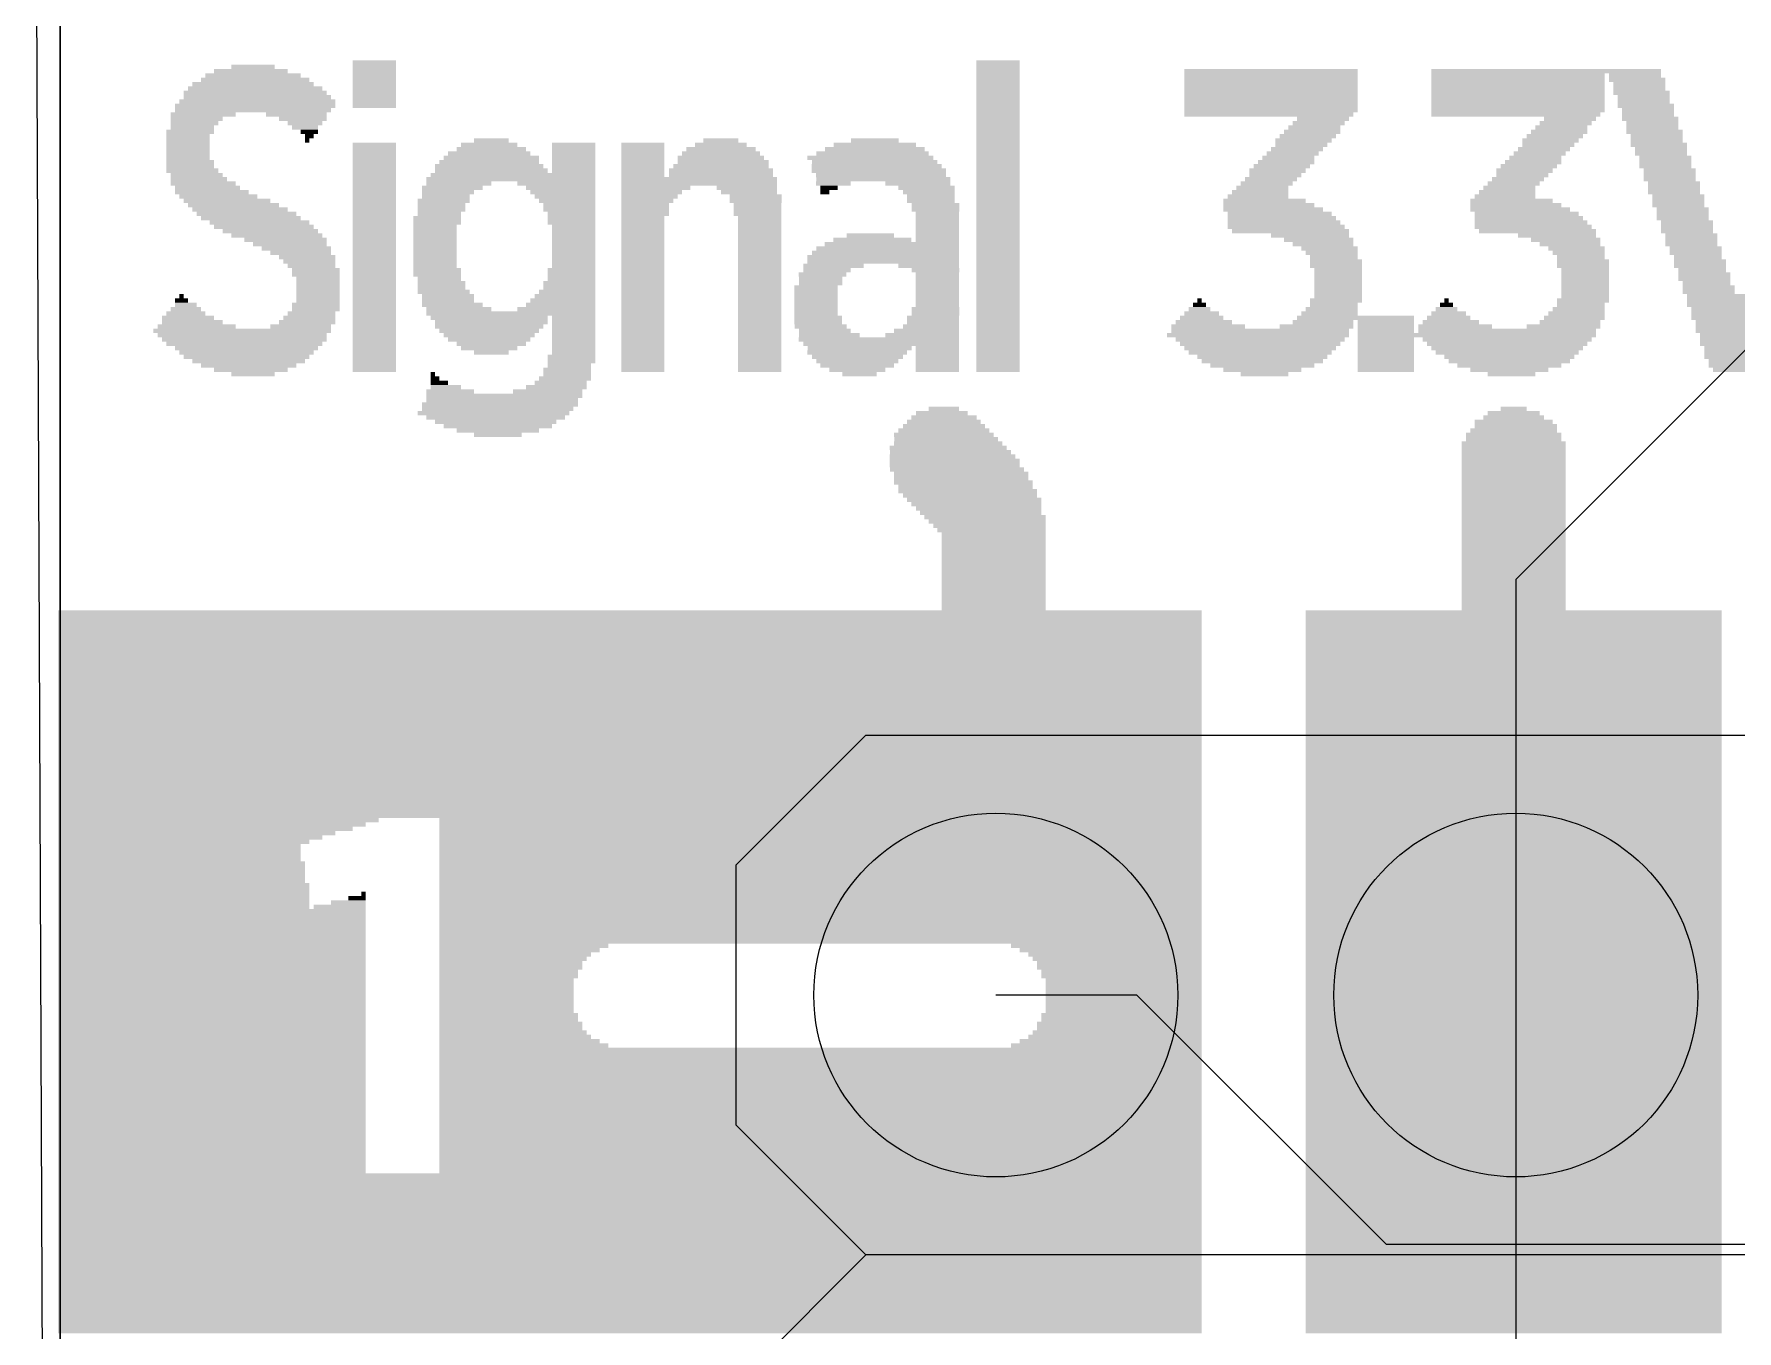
# Model space of a CAD drawing. Extents: x -40.8 to 40.8, y -42.1 to 43.9.
# Drawn here: x -40.77 to -32.45, y 7.25 to 13.59 of the extents above; entities that cross this region are included whole.
import ezdxf

# ---------------------------------------------------------------- set-up
doc = ezdxf.new("R2010")
doc.units = 0
for name, color, linetype in [('1', 22, 'CONTINUOUS'), ('16', 5, 'CONTINUOUS'), ('17', 82, 'CONTINUOUS'), ('20', 4, 'CONTINUOUS'), ('200', 2, 'CONTINUOUS'), ('21', 2, 'CONTINUOUS')]:
    doc.layers.add(name, color=color, linetype=linetype)

# ---------------------------------------------------------------- blocks, each defined once
blk = doc.blocks.new('ROUNDP')
blk.add_circle((0, 0), 0.5)
blk = doc.blocks.new('RECT')
blk.add_solid([(-0.5, -0.5), (0.5, -0.5), (-0.5, 0.5), (0.5, 0.5)])

msp = doc.modelspace()

# ---------------------------------------------------------------- linework, layer by layer
at = {"layer": '1'}
for p, q in [((-40.64, 16.764), (-40.64, -13.716)), ((-31.75, 12.7), (-33.528, 10.922)), ((-33.528, 10.922), (-33.528, 8.89)), ((-35.3792, 8.89), (-36.068, 8.89)), ((-34.16, 7.6708), (-35.3792, 8.89)), ((-29.8958, 7.6708), (-34.16, 7.6708))]:
    msp.add_line(p, q, dxfattribs=at)
at = {"layer": '16'}
for p, q in [((-40.767, 16.764), (-40.64, -13.716)), ((-33.528, 8.89), (-33.528, 6.35))]:
    msp.add_line(p, q, dxfattribs=at)
at = {"layer": '20'}
msp.add_line((-40.64, -16.3469), (-40.64, 16.3469), dxfattribs=at)
at = {"layer": '21'}
for p, q in [((-36.703, 10.16), (-37.338, 9.525)), ((-36.703, 10.16), (-30.353, 10.16)), ((-37.338, 9.525), (-37.338, 8.255)), ((-37.338, 8.255), (-36.703, 7.62)), ((-36.703, 7.62), (-37.338, 6.985)), ((-30.353, 7.62), (-36.703, 7.62))]:
    msp.add_line(p, q, dxfattribs=at)

# ---------------------------------------------------------------- block references
at = {"layer": '17', "xscale": 1.778, "yscale": 1.778, "rotation": 270}
for p in [(-36.068, 8.89), (-36.068, 8.89), (-33.528, 8.89), (-33.528, 8.89)]:
    msp.add_blockref('ROUNDP', p, dxfattribs=at)
at = {"layer": '200', "yscale": 0.0212}
for p, xscale in [((-39.6979, 13.3858), 0.4657), ((-39.7086, 13.407), 0.3599), ((-39.6979, 13.4282), 0.2117), ((-39.1052, 13.4494), 0.2117), ((-39.1052, 13.4282), 0.2117), ((-39.1052, 13.407), 0.2117), ((-39.1052, 13.3858), 0.2117), ((-36.0567, 13.4494), 0.2117), ((-36.0567, 13.4282), 0.2117), ((-36.0567, 13.407), 0.2117), ((-36.0567, 13.3858), 0.2117), ((-34.723, 13.407), 0.8468), ((-34.723, 13.3858), 0.8468), ((-33.3787, 13.407), 1.122), ((-33.5163, 13.3858), 0.8468), ((-32.9447, 13.3858), 0.254), ((-39.6874, 13.3012), 0.6987), ((-39.6874, 13.3223), 0.6563), ((-39.6979, 13.3435), 0.5927), ((-39.6874, 13.3647), 0.5293), ((-39.1052, 13.3647), 0.2117), ((-39.1052, 13.3435), 0.2117), ((-39.1052, 13.3223), 0.2117), ((-39.1052, 13.3012), 0.2117), ((-36.0567, 13.3647), 0.2117), ((-36.0567, 13.3435), 0.2117), ((-36.0567, 13.3223), 0.2117), ((-36.0567, 13.3012), 0.2117), ((-34.723, 13.3647), 0.8468), ((-34.723, 13.3435), 0.8468), ((-34.723, 13.3223), 0.8468), ((-34.723, 13.3012), 0.8468), ((-33.5163, 13.3647), 0.8468), ((-33.5163, 13.3435), 0.8468), ((-33.5163, 13.3223), 0.8468), ((-33.5163, 13.3012), 0.8468), ((-32.9341, 13.3647), 0.2752), ((-32.913, 13.3012), 0.2753), ((-32.9235, 13.3435), 0.2541), ((-32.9235, 13.3223), 0.2541), ((-39.6874, 13.2377), 0.7833), ((-39.6767, 13.2588), 0.7621), ((-39.6768, 13.28), 0.7198), ((-39.1052, 13.28), 0.2117), ((-39.1052, 13.2588), 0.2117), ((-39.1052, 13.2377), 0.2117), ((-36.0567, 13.28), 0.2117), ((-36.0567, 13.2588), 0.2117), ((-36.0567, 13.2377), 0.2117), ((-34.723, 13.28), 0.8468), ((-34.723, 13.2588), 0.8468), ((-34.723, 13.2377), 0.8468), ((-33.5163, 13.28), 0.8468), ((-33.5163, 13.2588), 0.8468), ((-33.5163, 13.2377), 0.8468), ((-32.8918, 13.2377), 0.2752), ((-32.9023, 13.28), 0.2541), ((-32.9023, 13.2588), 0.2541), ((-39.9838, 13.153), 0.2329), ((-39.9414, 13.1953), 0.3176), ((-39.9732, 13.1741), 0.2541), ((-39.6979, 13.2165), 0.7621), ((-39.4862, 13.1953), 0.2964), ((-39.4545, 13.1741), 0.2329), ((-39.4439, 13.153), 0.1694), ((-36.0567, 13.2165), 0.2117), ((-36.0567, 13.1953), 0.2117), ((-36.0567, 13.1741), 0.2117), ((-36.0567, 13.153), 0.2117), ((-34.723, 13.2165), 0.8468), ((-34.7336, 13.1953), 0.8256), ((-34.4901, 13.153), 0.254), ((-34.4689, 13.1741), 0.2541), ((-33.5163, 13.2165), 0.8468), ((-33.5269, 13.1953), 0.8256), ((-33.2834, 13.153), 0.254), ((-33.2623, 13.1741), 0.2541), ((-32.8812, 13.2165), 0.254), ((-32.8812, 13.1953), 0.254), ((-32.8706, 13.1741), 0.2752), ((-32.86, 13.153), 0.254), ((-40.0049, 13.1106), 0.2328), ((-40.0155, 13.0895), 0.2117), ((-40.0155, 13.0683), 0.2117), ((-39.9944, 13.1318), 0.2117), ((-39.4439, 13.1318), 0.127), ((-39.4228, 13.1106), 0.0847), ((-39.4228, 13.0895), 0.0423), ((-39.4333, 13.0683), 0.0212), ((-38.5336, 13.0683), 0.1694), ((-37.4116, 13.0683), 0.1694), ((-36.66, 13.0683), 0.2329), ((-36.0567, 13.1318), 0.2117), ((-36.0567, 13.1106), 0.2117), ((-36.0567, 13.0895), 0.2117), ((-36.0567, 13.0683), 0.2117), ((-34.5642, 13.0683), 0.2752), ((-34.543, 13.0895), 0.2752), ((-34.5219, 13.1106), 0.2752), ((-34.5113, 13.1318), 0.254), ((-33.3575, 13.0683), 0.2752), ((-33.3364, 13.0895), 0.2753), ((-33.3152, 13.1106), 0.2752), ((-33.3046, 13.1318), 0.254), ((-32.86, 13.1318), 0.254), ((-32.8494, 13.1106), 0.2752), ((-32.8389, 13.0895), 0.2541), ((-32.8389, 13.0683), 0.2541), ((-40.0155, 13.0471), 0.2117), ((-40.0155, 13.026), 0.2117), ((-40.0155, 13.0048), 0.2117), ((-40.0155, 12.9836), 0.2117), ((-39.1052, 13.0471), 0.2117), ((-39.1052, 13.026), 0.2117), ((-39.1052, 13.0048), 0.2117), ((-39.1052, 12.9836), 0.2117), ((-38.5336, 12.9836), 0.4658), ((-38.5442, 13.0048), 0.4022), ((-38.5336, 13.026), 0.3387), ((-38.5442, 13.0471), 0.2752), ((-38.1314, 13.0471), 0.2117), ((-38.1314, 13.026), 0.2117), ((-38.1314, 13.0048), 0.2117), ((-38.1314, 12.9836), 0.2117), ((-37.7927, 13.0471), 0.2117), ((-37.7927, 13.026), 0.2117), ((-37.7927, 13.0048), 0.2117), ((-37.7927, 12.9836), 0.2117), ((-37.4116, 12.9836), 0.4234), ((-37.4115, 13.0048), 0.3811), ((-37.4115, 13.026), 0.3387), ((-37.4116, 13.0471), 0.254), ((-36.6812, 12.9836), 0.614), ((-36.6706, 13.0048), 0.5504), ((-36.66, 13.026), 0.4869), ((-36.66, 13.0471), 0.4023), ((-36.0567, 13.0471), 0.2117), ((-36.0567, 13.026), 0.2117), ((-36.0567, 13.0048), 0.2117), ((-36.0567, 12.9836), 0.2117), ((-34.6383, 12.9836), 0.254), ((-34.6172, 13.0048), 0.2541), ((-34.596, 13.026), 0.2541), ((-34.5748, 13.0471), 0.254), ((-33.4316, 12.9836), 0.254), ((-33.4105, 13.0048), 0.2541), ((-33.3893, 13.026), 0.254), ((-33.3681, 13.0471), 0.254), ((-32.8283, 13.0471), 0.2752), ((-32.8177, 13.026), 0.254), ((-32.8177, 13.0048), 0.254), ((-32.7965, 12.9836), 0.254), ((-40.0049, 12.9624), 0.2328), ((-40.0049, 12.9413), 0.2328), ((-39.9943, 12.9201), 0.254), ((-39.9732, 12.8989), 0.2541), ((-39.1052, 12.9624), 0.2117), ((-39.1052, 12.9413), 0.2117), ((-39.1052, 12.9201), 0.2117), ((-39.1052, 12.8989), 0.2117), ((-38.4278, 12.8989), 0.8045), ((-38.5442, 12.9413), 0.5293), ((-38.5336, 12.9201), 0.5504), ((-38.5442, 12.9624), 0.4869), ((-38.1314, 12.9624), 0.2117), ((-38.1314, 12.9413), 0.2117), ((-38.1314, 12.9201), 0.2117), ((-37.7927, 12.9624), 0.2117), ((-37.7927, 12.9413), 0.2117), ((-37.7927, 12.9201), 0.2117), ((-37.7927, 12.8989), 0.2117), ((-37.4115, 12.9201), 0.5081), ((-37.4115, 12.8989), 0.5081), ((-37.4115, 12.9413), 0.4657), ((-37.401, 12.9624), 0.4446), ((-36.6495, 12.9413), 0.6351), ((-36.6389, 12.9201), 0.6563), ((-36.66, 12.9624), 0.6139), ((-36.6283, 12.8989), 0.6351), ((-36.0567, 12.9624), 0.2117), ((-36.0567, 12.9413), 0.2117), ((-36.0567, 12.9201), 0.2117), ((-36.0567, 12.8989), 0.2117), ((-34.6912, 12.9201), 0.2752), ((-34.7018, 12.8989), 0.254), ((-34.6701, 12.9413), 0.2752), ((-34.6489, 12.9624), 0.2752), ((-33.4845, 12.9201), 0.2752), ((-33.4951, 12.8989), 0.254), ((-33.4634, 12.9413), 0.2752), ((-33.4422, 12.9624), 0.2752), ((-32.7965, 12.9624), 0.254), ((-32.7965, 12.9413), 0.254), ((-32.7754, 12.9201), 0.2541), ((-32.7754, 12.8989), 0.2541), ((-39.9626, 12.8778), 0.2752), ((-39.9414, 12.8566), 0.3176), ((-39.9202, 12.8354), 0.3176), ((-39.8991, 12.8143), 0.3599), ((-39.1052, 12.8778), 0.2117), ((-39.1052, 12.8566), 0.2117), ((-39.1052, 12.8354), 0.2117), ((-39.1052, 12.8143), 0.2117), ((-38.7241, 12.8354), 0.2964), ((-38.7453, 12.8143), 0.254), ((-38.4383, 12.8778), 0.8256), ((-38.6924, 12.8566), 0.3175), ((-38.2161, 12.8566), 0.3811), ((-38.1949, 12.8354), 0.3387), ((-38.1843, 12.8143), 0.3176), ((-37.5175, 12.8778), 0.7621), ((-37.5175, 12.8566), 0.7621), ((-37.7292, 12.8354), 0.3387), ((-37.7503, 12.8143), 0.2964), ((-37.2846, 12.8354), 0.2963), ((-37.274, 12.8143), 0.2752), ((-36.8612, 12.8566), 0.1693), ((-36.6177, 12.8778), 0.6562), ((-36.8824, 12.8354), 0.0847), ((-36.9035, 12.8143), 0.0424), ((-36.4484, 12.8566), 0.3175), ((-36.406, 12.8354), 0.2752), ((-36.3954, 12.8143), 0.254), ((-36.0567, 12.8778), 0.2117), ((-36.0567, 12.8566), 0.2117), ((-36.0567, 12.8354), 0.2117), ((-36.0567, 12.8143), 0.2117), ((-34.7759, 12.8143), 0.2752), ((-34.7653, 12.8354), 0.254), ((-34.7442, 12.8566), 0.2541), ((-34.723, 12.8778), 0.254), ((-33.5692, 12.8143), 0.2752), ((-33.5587, 12.8354), 0.2541), ((-33.5374, 12.8566), 0.2541), ((-33.5163, 12.8778), 0.254), ((-32.7754, 12.8778), 0.2541), ((-32.7542, 12.8566), 0.254), ((-32.7542, 12.8354), 0.254), ((-32.7542, 12.8143), 0.254), ((-39.8673, 12.7931), 0.381), ((-39.825, 12.7719), 0.4234), ((-39.7932, 12.7507), 0.4446), ((-39.7615, 12.7296), 0.4657), ((-39.1052, 12.7931), 0.2117), ((-39.1052, 12.7719), 0.2117), ((-39.1052, 12.7507), 0.2117), ((-39.1052, 12.7296), 0.2117), ((-38.7771, 12.7507), 0.2329), ((-38.7771, 12.7296), 0.2329), ((-38.7664, 12.7719), 0.2541), ((-38.7559, 12.7931), 0.2329), ((-38.1737, 12.7931), 0.2964), ((-38.1631, 12.7719), 0.2752), ((-38.1525, 12.7507), 0.254), ((-38.1525, 12.7296), 0.254), ((-37.7715, 12.7719), 0.2541), ((-37.7821, 12.7507), 0.2329), ((-37.7821, 12.7296), 0.2329), ((-37.7609, 12.7931), 0.2752), ((-37.2422, 12.7931), 0.254), ((-37.2422, 12.7719), 0.254), ((-37.2317, 12.7507), 0.2329), ((-37.2317, 12.7296), 0.2329), ((-36.3849, 12.7931), 0.2329), ((-36.3849, 12.7719), 0.2329), ((-36.3636, 12.7507), 0.2329), ((-36.3636, 12.7296), 0.2329), ((-36.0567, 12.7931), 0.2117), ((-36.0567, 12.7719), 0.2117), ((-36.0567, 12.7507), 0.2117), ((-36.0567, 12.7296), 0.2117), ((-34.7548, 12.7719), 0.4023), ((-34.7336, 12.7507), 0.4446), ((-34.7124, 12.7296), 0.487), ((-34.7865, 12.7931), 0.2964), ((-33.5481, 12.7719), 0.4023), ((-33.5269, 12.7507), 0.4446), ((-33.5057, 12.7296), 0.4869), ((-33.5798, 12.7931), 0.2964), ((-32.733, 12.7931), 0.254), ((-32.733, 12.7719), 0.254), ((-32.733, 12.7507), 0.254), ((-32.7118, 12.7296), 0.2541), ((-39.7296, 12.7084), 0.4869), ((-39.7086, 12.6872), 0.4869), ((-39.6662, 12.6661), 0.4869), ((-39.6451, 12.6449), 0.4869), ((-39.1052, 12.7084), 0.2117), ((-39.1052, 12.6872), 0.2117), ((-39.1052, 12.6661), 0.2117), ((-39.1052, 12.6449), 0.2117), ((-38.7982, 12.6872), 0.2328), ((-38.7982, 12.6661), 0.2328), ((-38.8088, 12.6449), 0.2117), ((-38.7876, 12.7084), 0.2117), ((-38.142, 12.7084), 0.2329), ((-38.142, 12.6872), 0.2329), ((-38.142, 12.6661), 0.2329), ((-38.1314, 12.6449), 0.2117), ((-37.7821, 12.7084), 0.2329), ((-37.7927, 12.6872), 0.2117), ((-37.7927, 12.6661), 0.2117), ((-37.7927, 12.6449), 0.2117), ((-37.2317, 12.7084), 0.2329), ((-37.2211, 12.6872), 0.2117), ((-37.2211, 12.6661), 0.2117), ((-37.2211, 12.6449), 0.2117), ((-36.3531, 12.7084), 0.2117), ((-36.3531, 12.6872), 0.2117), ((-36.3531, 12.6661), 0.2117), ((-36.3531, 12.6449), 0.2117), ((-36.0567, 12.7084), 0.2117), ((-36.0567, 12.6872), 0.2117), ((-36.0567, 12.6661), 0.2117), ((-36.0567, 12.6449), 0.2117), ((-34.6701, 12.6872), 0.5293), ((-34.6595, 12.6661), 0.5504), ((-34.6489, 12.6449), 0.5716), ((-34.6806, 12.7084), 0.5081), ((-33.474, 12.7084), 0.5081), ((-33.4528, 12.6661), 0.5504), ((-33.4422, 12.6449), 0.5716), ((-33.4633, 12.6872), 0.5293), ((-32.7118, 12.7084), 0.2541), ((-32.7118, 12.6872), 0.2541), ((-32.6907, 12.6661), 0.2541), ((-32.6907, 12.6449), 0.2541), ((-39.6133, 12.6237), 0.4657), ((-39.5815, 12.6026), 0.4446), ((-39.5391, 12.5814), 0.4023), ((-39.5179, 12.5602), 0.3599), ((-39.1052, 12.6237), 0.2117), ((-39.1052, 12.6026), 0.2117), ((-39.1052, 12.5814), 0.2117), ((-39.1052, 12.5602), 0.2117), ((-38.8088, 12.6237), 0.2117), ((-38.8088, 12.6026), 0.2117), ((-38.8088, 12.5814), 0.2117), ((-38.8088, 12.5602), 0.2117), ((-38.1314, 12.6237), 0.2117), ((-38.1314, 12.6026), 0.2117), ((-38.1314, 12.5814), 0.2117), ((-38.1314, 12.5602), 0.2117), ((-37.7927, 12.6237), 0.2117), ((-37.7927, 12.6026), 0.2117), ((-37.7927, 12.5814), 0.2117), ((-37.7927, 12.5602), 0.2117), ((-37.2211, 12.6237), 0.2117), ((-37.2211, 12.6026), 0.2117), ((-37.2211, 12.5814), 0.2117), ((-37.2211, 12.5602), 0.2117), ((-36.5754, 12.5602), 0.6563), ((-36.6707, 12.5814), 0.3811), ((-36.6812, 12.6026), 0.2328), ((-36.3531, 12.6237), 0.2117), ((-36.3531, 12.6026), 0.2117), ((-36.3531, 12.5814), 0.2117), ((-36.0567, 12.6237), 0.2117), ((-36.0567, 12.6026), 0.2117), ((-36.0567, 12.5814), 0.2117), ((-36.0567, 12.5602), 0.2117), ((-34.6277, 12.6237), 0.5716), ((-34.5325, 12.6026), 0.3811), ((-34.4901, 12.5814), 0.3387), ((-34.4689, 12.5602), 0.2963), ((-33.421, 12.6237), 0.5716), ((-33.3257, 12.6026), 0.3811), ((-33.2835, 12.5814), 0.3387), ((-33.2623, 12.5602), 0.2963), ((-32.6907, 12.6237), 0.2541), ((-32.6695, 12.6026), 0.254), ((-32.6695, 12.5814), 0.254), ((-32.6695, 12.5602), 0.254), ((-39.4863, 12.539), 0.3387), ((-39.4651, 12.5179), 0.2964), ((-39.4333, 12.4967), 0.2752), ((-39.4227, 12.4755), 0.254), ((-39.1052, 12.539), 0.2117), ((-39.1052, 12.5179), 0.2117), ((-39.1052, 12.4967), 0.2117), ((-39.1052, 12.4755), 0.2117), ((-38.8088, 12.539), 0.2117), ((-38.8088, 12.5179), 0.2117), ((-38.8088, 12.4967), 0.2117), ((-38.8088, 12.4755), 0.2117), ((-38.1314, 12.539), 0.2117), ((-38.1314, 12.5179), 0.2117), ((-38.1314, 12.4967), 0.2117), ((-38.1314, 12.4755), 0.2117), ((-37.7927, 12.539), 0.2117), ((-37.7927, 12.5179), 0.2117), ((-37.7927, 12.4967), 0.2117), ((-37.7927, 12.4755), 0.2117), ((-37.2211, 12.539), 0.2117), ((-37.2211, 12.5179), 0.2117), ((-37.2211, 12.4967), 0.2117), ((-37.2211, 12.4755), 0.2117), ((-36.6177, 12.4967), 0.741), ((-36.6177, 12.4755), 0.741), ((-36.6071, 12.5179), 0.7198), ((-36.5965, 12.539), 0.6986), ((-36.0567, 12.539), 0.2117), ((-36.0567, 12.5179), 0.2117), ((-36.0567, 12.4967), 0.2117), ((-36.0567, 12.4755), 0.2117), ((-34.4372, 12.539), 0.2752), ((-34.4266, 12.5179), 0.254), ((-34.4055, 12.4755), 0.2541), ((-34.416, 12.4967), 0.2329), ((-33.2305, 12.539), 0.2752), ((-33.2199, 12.5179), 0.254), ((-33.2094, 12.4967), 0.2329), ((-33.1988, 12.4755), 0.2541), ((-32.6483, 12.539), 0.254), ((-32.6483, 12.5179), 0.254), ((-32.6378, 12.4967), 0.2329), ((-32.6272, 12.4755), 0.2541), ((-39.4122, 12.4544), 0.2329), ((-39.391, 12.4332), 0.2329), ((-39.391, 12.412), 0.2329), ((-39.3803, 12.3909), 0.2117), ((-39.1052, 12.4544), 0.2117), ((-39.1052, 12.4332), 0.2117), ((-39.1052, 12.412), 0.2117), ((-39.1052, 12.3909), 0.2117), ((-38.8088, 12.4544), 0.2117), ((-38.7982, 12.4332), 0.2328), ((-38.7982, 12.412), 0.2328), ((-38.7876, 12.3909), 0.2117), ((-38.142, 12.4332), 0.2329), ((-38.142, 12.412), 0.2329), ((-38.142, 12.3909), 0.2329), ((-38.1314, 12.4544), 0.2117), ((-37.7927, 12.4544), 0.2117), ((-37.7927, 12.4332), 0.2117), ((-37.7927, 12.412), 0.2117), ((-37.7927, 12.3909), 0.2117), ((-37.2211, 12.4544), 0.2117), ((-37.2211, 12.4332), 0.2117), ((-37.2211, 12.412), 0.2117), ((-37.2211, 12.3909), 0.2117), ((-36.9141, 12.412), 0.2329), ((-36.9246, 12.3909), 0.2117), ((-36.8612, 12.4544), 0.2963), ((-36.8929, 12.4332), 0.2328), ((-36.3954, 12.4544), 0.2964), ((-36.3636, 12.4332), 0.2329), ((-36.3531, 12.412), 0.2117), ((-36.3531, 12.3909), 0.2117), ((-36.0567, 12.4544), 0.2117), ((-36.0567, 12.4332), 0.2117), ((-36.0567, 12.412), 0.2117), ((-36.0567, 12.3909), 0.2117), ((-34.4055, 12.4544), 0.2541), ((-34.3948, 12.4332), 0.2329), ((-34.3948, 12.412), 0.2329), ((-34.3948, 12.3909), 0.2329), ((-33.1988, 12.4544), 0.2541), ((-33.1882, 12.4332), 0.2329), ((-33.1882, 12.412), 0.2329), ((-33.1882, 12.3909), 0.2329), ((-32.6272, 12.4544), 0.2541), ((-32.6166, 12.4332), 0.2329), ((-32.606, 12.412), 0.254), ((-32.606, 12.3909), 0.254), ((-40.0473, 12.3062), 0.0211), ((-39.3803, 12.3697), 0.2117), ((-39.3803, 12.3485), 0.2117), ((-39.3803, 12.3273), 0.2117), ((-39.3803, 12.3062), 0.2117), ((-39.1052, 12.3697), 0.2117), ((-39.1052, 12.3485), 0.2117), ((-39.1052, 12.3273), 0.2117), ((-39.1052, 12.3062), 0.2117), ((-38.7771, 12.3697), 0.2329), ((-38.7771, 12.3485), 0.2329), ((-38.7664, 12.3273), 0.2541), ((-38.7453, 12.3062), 0.254), ((-38.1737, 12.3062), 0.2964), ((-38.1631, 12.3273), 0.2752), ((-38.1525, 12.3697), 0.254), ((-38.1525, 12.3485), 0.254), ((-37.7927, 12.3697), 0.2117), ((-37.7927, 12.3485), 0.2117), ((-37.7927, 12.3273), 0.2117), ((-37.7927, 12.3062), 0.2117), ((-37.2211, 12.3697), 0.2117), ((-37.2211, 12.3485), 0.2117), ((-37.2211, 12.3273), 0.2117), ((-37.2211, 12.3062), 0.2117), ((-36.9459, 12.3485), 0.2117), ((-36.9459, 12.3273), 0.2117), ((-36.9459, 12.3062), 0.2117), ((-36.9246, 12.3697), 0.2117), ((-36.3531, 12.3697), 0.2117), ((-36.3531, 12.3485), 0.2117), ((-36.3531, 12.3273), 0.2117), ((-36.3531, 12.3062), 0.2117), ((-36.0567, 12.3697), 0.2117), ((-36.0567, 12.3485), 0.2117), ((-36.0567, 12.3273), 0.2117), ((-36.0567, 12.3062), 0.2117), ((-34.3948, 12.3697), 0.2329), ((-34.3948, 12.3485), 0.2329), ((-34.3948, 12.3273), 0.2329), ((-34.3948, 12.3062), 0.2329), ((-33.1882, 12.3697), 0.2329), ((-33.1882, 12.3485), 0.2329), ((-33.1882, 12.3273), 0.2329), ((-33.1882, 12.3062), 0.2329), ((-32.5954, 12.3697), 0.2328), ((-32.5848, 12.3485), 0.254), ((-32.5848, 12.3273), 0.254), ((-32.4578, 12.3062), 0.4658), ((-40.0261, 12.2215), 0.1905), ((-40.0261, 12.2427), 0.1482), ((-40.0473, 12.285), 0.0635), ((-40.0261, 12.2638), 0.1059), ((-39.4122, 12.2215), 0.2329), ((-39.391, 12.2638), 0.2329), ((-39.391, 12.2427), 0.2329), ((-39.3803, 12.285), 0.2117), ((-39.1052, 12.285), 0.2117), ((-39.1052, 12.2638), 0.2117), ((-39.1052, 12.2427), 0.2117), ((-39.1052, 12.2215), 0.2117), ((-38.7453, 12.285), 0.254), ((-38.7241, 12.2638), 0.2964), ((-38.6924, 12.2427), 0.3175), ((-38.4383, 12.2215), 0.8256), ((-38.2161, 12.2427), 0.3811), ((-38.1949, 12.2638), 0.3387), ((-38.1843, 12.285), 0.3176), ((-37.7927, 12.285), 0.2117), ((-37.7927, 12.2638), 0.2117), ((-37.7927, 12.2427), 0.2117), ((-37.7927, 12.2215), 0.2117), ((-37.2211, 12.285), 0.2117), ((-37.2211, 12.2638), 0.2117), ((-37.2211, 12.2427), 0.2117), ((-37.2211, 12.2215), 0.2117), ((-36.9459, 12.285), 0.2117), ((-36.9459, 12.2638), 0.2117), ((-36.9459, 12.2427), 0.2117), ((-36.9459, 12.2215), 0.2117), ((-36.3636, 12.2427), 0.2329), ((-36.3636, 12.2215), 0.2329), ((-36.3531, 12.285), 0.2117), ((-36.3531, 12.2638), 0.2117), ((-36.0567, 12.285), 0.2117), ((-36.0567, 12.2638), 0.2117), ((-36.0567, 12.2427), 0.2117), ((-36.0567, 12.2215), 0.2117), ((-35.0617, 12.2215), 0.1694), ((-35.0723, 12.2427), 0.1058), ((-35.0723, 12.2638), 0.0635), ((-35.0723, 12.285), 0.0212), ((-34.4372, 12.2215), 0.2752), ((-34.4266, 12.2427), 0.254), ((-34.4055, 12.285), 0.2541), ((-34.416, 12.2638), 0.2329), ((-33.855, 12.2215), 0.1694), ((-33.8656, 12.2427), 0.1058), ((-33.8656, 12.2638), 0.0636), ((-33.8656, 12.285), 0.0212), ((-33.2305, 12.2215), 0.2752), ((-33.2199, 12.2427), 0.254), ((-33.2094, 12.2638), 0.2329), ((-33.1988, 12.285), 0.2541), ((-32.4578, 12.285), 0.4658), ((-32.4578, 12.2638), 0.4658), ((-32.4578, 12.2427), 0.4234), ((-32.4578, 12.2215), 0.4234), ((-39.7508, 12.1368), 0.8679), ((-39.9732, 12.158), 0.3811), ((-40.0155, 12.2003), 0.254), ((-39.9943, 12.1792), 0.2964), ((-39.4651, 12.158), 0.2964), ((-39.4333, 12.1792), 0.2752), ((-39.4227, 12.2003), 0.254), ((-39.1052, 12.2003), 0.2117), ((-39.1052, 12.1792), 0.2117), ((-39.1052, 12.158), 0.2117), ((-39.1052, 12.1368), 0.2117), ((-38.5442, 12.2003), 0.5716), ((-38.5336, 12.1792), 0.5504), ((-38.5442, 12.158), 0.5293), ((-38.5442, 12.1368), 0.4869), ((-38.1314, 12.2003), 0.2117), ((-38.1314, 12.1792), 0.2117), ((-38.1314, 12.158), 0.2117), ((-38.1314, 12.1368), 0.2117), ((-37.7927, 12.2003), 0.2117), ((-37.7927, 12.1792), 0.2117), ((-37.7927, 12.158), 0.2117), ((-37.7927, 12.1368), 0.2117), ((-37.2211, 12.2003), 0.2117), ((-37.2211, 12.1792), 0.2117), ((-37.2211, 12.158), 0.2117), ((-37.2211, 12.1368), 0.2117), ((-36.9353, 12.2003), 0.2329), ((-36.9353, 12.1792), 0.2329), ((-36.9246, 12.158), 0.2541), ((-36.9035, 12.1368), 0.254), ((-36.406, 12.1368), 0.3176), ((-36.3848, 12.158), 0.2752), ((-36.3743, 12.2003), 0.2541), ((-36.3743, 12.1792), 0.2541), ((-36.0567, 12.2003), 0.2117), ((-36.0567, 12.1792), 0.2117), ((-36.0567, 12.158), 0.2117), ((-36.0567, 12.1368), 0.2117), ((-34.7759, 12.1368), 0.868), ((-35.0299, 12.158), 0.3599), ((-35.0511, 12.1792), 0.2752), ((-35.0618, 12.2003), 0.2117), ((-34.5007, 12.158), 0.3598), ((-34.4689, 12.1792), 0.2963), ((-34.3102, 12.2003), 0.5716), ((-34.162, 12.1792), 0.2752), ((-34.162, 12.158), 0.2752), ((-34.162, 12.1368), 0.2752), ((-33.8233, 12.158), 0.3599), ((-33.5692, 12.1368), 0.868), ((-33.8444, 12.1792), 0.2752), ((-33.855, 12.2003), 0.2117), ((-33.294, 12.158), 0.3599), ((-33.2623, 12.1792), 0.2963), ((-33.2411, 12.2003), 0.2964), ((-32.4578, 12.2003), 0.4234), ((-32.4578, 12.1792), 0.381), ((-32.4578, 12.158), 0.381), ((-32.4578, 12.1368), 0.381), ((-39.7508, 12.1156), 0.8257), ((-39.7403, 12.0945), 0.8045), ((-39.7403, 12.0733), 0.7621), ((-39.1052, 12.1156), 0.2117), ((-39.1052, 12.0945), 0.2117), ((-39.1052, 12.0733), 0.2117), ((-38.5442, 12.1156), 0.4446), ((-38.5442, 12.0945), 0.4022), ((-38.5336, 12.0733), 0.3387), ((-38.1314, 12.1156), 0.2117), ((-38.1314, 12.0945), 0.2117), ((-38.1314, 12.0733), 0.2117), ((-37.7927, 12.1156), 0.2117), ((-37.7927, 12.0945), 0.2117), ((-37.7927, 12.0733), 0.2117), ((-37.2211, 12.1156), 0.2117), ((-37.2211, 12.0945), 0.2117), ((-37.2211, 12.0733), 0.2117), ((-36.8823, 12.1156), 0.2964), ((-36.6389, 12.0945), 0.7833), ((-36.6283, 12.0733), 0.7621), ((-36.4272, 12.1156), 0.3599), ((-36.0567, 12.1156), 0.2117), ((-36.0567, 12.0945), 0.2117), ((-36.0567, 12.0733), 0.2117), ((-34.7865, 12.1156), 0.8892), ((-34.7759, 12.0945), 0.8256), ((-34.776, 12.0733), 0.7833), ((-33.7174, 12.1156), 1.1644), ((-34.162, 12.0945), 0.2752), ((-34.162, 12.0733), 0.2752), ((-33.5692, 12.0945), 0.8256), ((-33.5693, 12.0733), 0.7833), ((-32.4578, 12.1156), 0.3388), ((-32.4578, 12.0945), 0.3388), ((-32.4578, 12.0733), 0.3388), ((-39.7297, 12.0521), 0.6986), ((-39.7297, 12.031), 0.6562), ((-39.7297, 12.0098), 0.614), ((-39.7191, 11.9886), 0.5504), ((-39.1052, 12.0521), 0.2117), ((-39.1052, 12.031), 0.2117), ((-39.1052, 12.0098), 0.2117), ((-39.1052, 11.9886), 0.2117), ((-38.5442, 12.0521), 0.2752), ((-38.5336, 12.031), 0.1694), ((-38.142, 12.0098), 0.2329), ((-38.142, 11.9886), 0.2329), ((-38.1314, 12.0521), 0.2117), ((-38.1314, 12.031), 0.2117), ((-37.7927, 12.0521), 0.2117), ((-37.7927, 12.031), 0.2117), ((-37.7927, 12.0098), 0.2117), ((-37.7927, 11.9886), 0.2117), ((-37.2211, 12.0521), 0.2117), ((-37.2211, 12.031), 0.2117), ((-37.2211, 12.0098), 0.2117), ((-37.2211, 11.9886), 0.2117), ((-36.7448, 12.031), 0.4869), ((-36.7341, 12.0521), 0.5081), ((-36.7447, 12.0098), 0.4446), ((-36.7447, 11.9886), 0.4022), ((-36.3531, 12.0521), 0.2117), ((-36.3531, 12.031), 0.2117), ((-36.3531, 12.0098), 0.2117), ((-36.3531, 11.9886), 0.2117), ((-36.0567, 12.0521), 0.2117), ((-36.0567, 12.031), 0.2117), ((-36.0567, 12.0098), 0.2117), ((-36.0567, 11.9886), 0.2117), ((-34.7759, 12.0521), 0.741), ((-34.7759, 12.031), 0.6986), ((-34.7654, 12.0098), 0.6351), ((-34.7653, 11.9886), 0.5928), ((-34.162, 12.0521), 0.2752), ((-34.162, 12.031), 0.2752), ((-34.162, 12.0098), 0.2752), ((-34.162, 11.9886), 0.2752), ((-33.5692, 12.0521), 0.741), ((-33.5692, 12.031), 0.6986), ((-33.5587, 12.0098), 0.6351), ((-33.5587, 11.9886), 0.5927), ((-32.4578, 12.0521), 0.2964), ((-32.4578, 12.031), 0.2964), ((-32.4578, 12.0098), 0.2964), ((-32.4578, 11.9886), 0.254), ((-39.7191, 11.9675), 0.4658), ((-39.7086, 11.9463), 0.3599), ((-39.6979, 11.9251), 0.2117), ((-39.1052, 11.9675), 0.2117), ((-39.1052, 11.9463), 0.2117), ((-38.8194, 11.9251), 0.0212), ((-38.8088, 11.9039), 0.0424), ((-38.1737, 11.9039), 0.254), ((-38.1631, 11.9463), 0.2328), ((-38.1631, 11.9251), 0.2328), ((-38.1526, 11.9675), 0.2117), ((-37.7927, 11.9675), 0.2117), ((-37.7927, 11.9463), 0.2117), ((-37.2211, 11.9675), 0.2117), ((-37.2211, 11.9463), 0.2117), ((-36.7448, 11.9675), 0.3599), ((-36.7447, 11.9463), 0.2752), ((-36.7341, 11.9251), 0.1693), ((-36.3531, 11.9675), 0.2117), ((-36.3531, 11.9463), 0.2117), ((-36.0567, 11.9675), 0.2117), ((-36.0567, 11.9463), 0.2117), ((-34.7654, 11.9675), 0.5081), ((-34.7654, 11.9463), 0.3811), ((-34.7548, 11.9251), 0.2329), ((-34.162, 11.9675), 0.2752), ((-34.162, 11.9463), 0.2752), ((-33.5587, 11.9675), 0.5081), ((-33.5587, 11.9463), 0.3811), ((-33.5481, 11.9251), 0.2329), ((-32.4578, 11.9675), 0.254), ((-32.4472, 11.9463), 0.2328), ((-38.4701, 11.8193), 0.7621), ((-38.7347, 11.8404), 0.2328), ((-38.7559, 11.8616), 0.1482), ((-38.7876, 11.8828), 0.0847), ((-38.2584, 11.8404), 0.3387), ((-38.216, 11.8616), 0.2964), ((-38.1949, 11.8828), 0.2541), ((-38.523, 11.7346), 0.741), ((-38.4913, 11.7769), 0.7621), ((-38.5019, 11.7558), 0.7409), ((-38.4807, 11.7981), 0.7409), ((-36.3319, 11.7346), 0.254), ((-36.3213, 11.7558), 0.1482), ((-33.5374, 11.7346), 0.2541), ((-33.5375, 11.7558), 0.127), ((-38.5124, 11.7134), 0.6774), ((-38.5124, 11.6922), 0.5928), ((-38.5019, 11.6711), 0.5293), ((-38.5018, 11.6499), 0.4022), ((-36.3213, 11.6499), 0.4446), ((-36.3213, 11.6711), 0.4022), ((-36.3214, 11.6922), 0.3599), ((-36.3213, 11.7134), 0.3176), ((-33.5375, 11.6499), 0.4234), ((-33.5269, 11.6711), 0.4022), ((-33.5374, 11.6922), 0.3811), ((-33.5375, 11.7134), 0.2964), ((-38.5019, 11.6287), 0.2329), ((-36.3002, 11.5652), 0.5715), ((-36.3214, 11.6287), 0.4869), ((-36.3002, 11.5864), 0.5293), ((-36.3107, 11.6076), 0.5081), ((-33.5374, 11.5864), 0.5081), ((-33.5374, 11.5652), 0.5081), ((-33.5374, 11.6287), 0.4657), ((-33.5374, 11.6076), 0.4657), ((-36.279, 11.5229), 0.6139), ((-36.2684, 11.5017), 0.6351), ((-36.2684, 11.4805), 0.6351), ((-36.2895, 11.5441), 0.5927), ((-33.5374, 11.5441), 0.5081), ((-33.5374, 11.5229), 0.5081), ((-33.5374, 11.5017), 0.5081), ((-33.5374, 11.4805), 0.5081), ((-36.2578, 11.4594), 0.6562), ((-36.2367, 11.4382), 0.6563), ((-36.2367, 11.417), 0.6563), ((-36.2261, 11.3959), 0.6775), ((-33.5374, 11.4594), 0.5081), ((-33.5374, 11.4382), 0.5081), ((-33.5374, 11.417), 0.5081), ((-33.5374, 11.3959), 0.5081), ((-36.2155, 11.3747), 0.6563), ((-36.2049, 11.3535), 0.6774), ((-36.1943, 11.3323), 0.6562), ((-36.1731, 11.3112), 0.6563), ((-33.5374, 11.3747), 0.5081), ((-33.5374, 11.3535), 0.5081), ((-33.5374, 11.3323), 0.5081), ((-33.5374, 11.3112), 0.5081), ((-36.1626, 11.29), 0.6351), ((-36.1519, 11.2688), 0.6139), ((-36.1414, 11.2477), 0.5928), ((-36.1202, 11.2265), 0.5928), ((-33.5374, 11.29), 0.5081), ((-33.5374, 11.2688), 0.5081), ((-33.5374, 11.2477), 0.5081), ((-33.5374, 11.2265), 0.5081), ((-36.1096, 11.2053), 0.5716), ((-36.099, 11.1842), 0.5504), ((-36.0885, 11.163), 0.5293), ((-36.0779, 11.1418), 0.5081), ((-33.5374, 11.2053), 0.5081), ((-33.5374, 11.1842), 0.5081), ((-33.5374, 11.163), 0.5081), ((-33.5374, 11.1418), 0.5081), ((-36.0779, 11.1207), 0.5081), ((-36.0779, 11.0995), 0.5081), ((-36.0779, 11.0783), 0.5081), ((-36.0779, 11.0571), 0.5081), ((-33.5374, 11.1207), 0.5081), ((-33.5374, 11.0995), 0.5081), ((-33.5374, 11.0783), 0.5081), ((-33.5374, 11.0571), 0.5081), ((-36.0779, 11.036), 0.5081), ((-36.0779, 11.0148), 0.5081), ((-36.0779, 10.9936), 0.5081), ((-36.0779, 10.9725), 0.5081), ((-33.5374, 11.036), 0.5081), ((-33.5374, 11.0148), 0.5081), ((-33.5374, 10.9936), 0.5081), ((-33.5374, 10.9725), 0.5081), ((-36.0779, 10.9513), 0.5081), ((-36.0779, 10.9301), 0.5081), ((-36.0779, 10.909), 0.5081), ((-33.5374, 10.9513), 0.5081), ((-33.5374, 10.9301), 0.5081), ((-33.5374, 10.909), 0.5081), ((-36.0779, 10.8878), 0.5081), ((-36.0779, 10.8666), 0.5081), ((-36.0779, 10.8454), 0.5081), ((-36.0779, 10.8243), 0.5081), ((-33.5374, 10.8878), 0.5081), ((-33.5374, 10.8666), 0.5081), ((-33.5374, 10.8454), 0.5081), ((-33.5374, 10.8243), 0.5081), ((-37.8561, 10.7608), 5.5889), ((-37.8561, 10.7396), 5.5889), ((-36.0779, 10.8031), 0.5081), ((-36.0779, 10.7819), 0.5081), ((-33.5374, 10.7608), 2.0323), ((-33.5374, 10.7396), 2.0323), ((-33.5374, 10.8031), 0.5081), ((-33.5374, 10.7819), 0.5081), ((-37.8561, 10.7184), 5.5889), ((-37.8561, 10.6973), 5.5889), ((-37.8561, 10.6761), 5.5889), ((-37.8561, 10.6549), 5.5889), ((-33.5374, 10.7184), 2.0323), ((-33.5374, 10.6973), 2.0323), ((-33.5374, 10.6761), 2.0323), ((-33.5374, 10.6549), 2.0323), ((-37.8561, 10.6337), 5.5889), ((-37.8561, 10.6126), 5.5889), ((-37.8561, 10.5914), 5.5889), ((-37.8561, 10.5702), 5.5889), ((-33.5374, 10.6337), 2.0323), ((-33.5374, 10.6126), 2.0323), ((-33.5374, 10.5914), 2.0323), ((-33.5374, 10.5702), 2.0323), ((-37.8561, 10.5491), 5.5889), ((-37.8561, 10.5279), 5.5889), ((-37.8561, 10.5067), 5.5889), ((-37.8561, 10.4856), 5.5889), ((-33.5374, 10.5491), 2.0323), ((-33.5374, 10.5279), 2.0323), ((-33.5374, 10.5067), 2.0323), ((-33.5374, 10.4856), 2.0323), ((-37.8561, 10.4644), 5.5889), ((-37.8561, 10.4432), 5.5889), ((-37.8561, 10.422), 5.5889), ((-37.8561, 10.4009), 5.5889), ((-33.5374, 10.4644), 2.0323), ((-33.5374, 10.4432), 2.0323), ((-33.5374, 10.422), 2.0323), ((-33.5374, 10.4009), 2.0323), ((-37.8561, 10.3797), 5.5889), ((-37.8561, 10.3585), 5.5889), ((-37.8561, 10.3374), 5.5889), ((-37.8561, 10.3162), 5.5889), ((-33.5374, 10.3797), 2.0323), ((-33.5374, 10.3585), 2.0323), ((-33.5374, 10.3374), 2.0323), ((-33.5374, 10.3162), 2.0323), ((-37.8561, 10.295), 5.5889), ((-37.8561, 10.2739), 5.5889), ((-37.8561, 10.2527), 5.5889), ((-37.8561, 10.2315), 5.5889), ((-33.5374, 10.295), 2.0323), ((-33.5374, 10.2739), 2.0323), ((-33.5374, 10.2527), 2.0323), ((-33.5374, 10.2315), 2.0323), ((-37.8561, 10.2103), 5.5889), ((-37.8561, 10.1892), 5.5889), ((-37.8561, 10.168), 5.5889), ((-37.8561, 10.1468), 5.5889), ((-33.5374, 10.2103), 2.0323), ((-33.5374, 10.1892), 2.0323), ((-33.5374, 10.168), 2.0323), ((-33.5374, 10.1468), 2.0323), ((-37.8561, 10.1257), 5.5889), ((-37.8561, 10.1045), 5.5889), ((-37.8561, 10.0833), 5.5889), ((-37.8561, 10.0622), 5.5889), ((-33.5374, 10.1257), 2.0323), ((-33.5374, 10.1045), 2.0323), ((-33.5374, 10.0833), 2.0323), ((-33.5374, 10.0622), 2.0323), ((-37.8561, 10.041), 5.5889), ((-37.8561, 10.0198), 5.5889), ((-37.8561, 9.9986), 5.5889), ((-37.8561, 9.9775), 5.5889), ((-33.5374, 10.041), 2.0323), ((-33.5374, 10.0198), 2.0323), ((-33.5374, 9.9986), 2.0323), ((-33.5374, 9.9775), 2.0323), ((-37.8561, 9.9563), 5.5889), ((-37.8561, 9.9351), 5.5889), ((-37.8561, 9.914), 5.5889), ((-37.8561, 9.8928), 5.5889), ((-33.5374, 9.9563), 2.0323), ((-33.5374, 9.9351), 2.0323), ((-33.5374, 9.914), 2.0323), ((-33.5374, 9.8928), 2.0323), ((-37.8561, 9.8716), 5.5889), ((-37.8561, 9.8505), 5.5889), ((-37.8561, 9.8293), 5.5889), ((-37.8561, 9.8081), 5.5889), ((-33.5374, 9.8716), 2.0323), ((-33.5374, 9.8505), 2.0323), ((-33.5374, 9.8293), 2.0323), ((-33.5374, 9.8081), 2.0323), ((-39.8673, 9.7446), 1.5666), ((-37.8561, 9.7869), 5.5889), ((-37.8561, 9.7658), 5.5889), ((-36.9246, 9.7446), 3.7259), ((-33.5374, 9.7869), 2.0323), ((-33.5374, 9.7658), 2.0323), ((-33.5374, 9.7446), 2.0323), ((-39.8991, 9.7234), 1.5031), ((-39.9308, 9.7023), 1.4396), ((-39.9732, 9.6811), 1.3549), ((-40.0049, 9.6599), 1.2914), ((-36.9246, 9.7234), 3.7259), ((-36.9246, 9.7023), 3.7259), ((-36.9246, 9.6811), 3.7259), ((-36.9246, 9.6599), 3.7259), ((-33.5374, 9.7234), 2.0323), ((-33.5374, 9.7023), 2.0323), ((-33.5374, 9.6811), 2.0323), ((-33.5374, 9.6599), 2.0323), ((-40.0367, 9.6388), 1.2279), ((-40.0579, 9.6176), 1.1855), ((-40.0579, 9.5964), 1.1855), ((-40.0579, 9.5752), 1.1855), ((-36.9246, 9.6388), 3.7259), ((-36.9246, 9.6176), 3.7259), ((-36.9246, 9.5964), 3.7259), ((-36.9246, 9.5752), 3.7259), ((-33.5374, 9.6388), 2.0323), ((-33.5374, 9.6176), 2.0323), ((-33.5374, 9.5964), 2.0323), ((-33.5374, 9.5752), 2.0323), ((-40.0579, 9.5541), 1.1855), ((-40.0473, 9.5329), 1.2067), ((-40.0473, 9.5117), 1.2067), ((-40.0473, 9.4906), 1.2067), ((-36.9246, 9.5541), 3.7259), ((-36.9246, 9.5329), 3.7259), ((-36.9246, 9.5117), 3.7259), ((-36.9246, 9.4906), 3.7259), ((-33.5374, 9.5541), 2.0323), ((-33.5374, 9.5329), 2.0323), ((-33.5374, 9.5117), 2.0323), ((-33.5374, 9.4906), 2.0323), ((-40.0367, 9.4271), 1.2279), ((-40.0367, 9.4059), 1.2279), ((-40.0473, 9.4694), 1.2067), ((-40.0473, 9.4482), 1.2067), ((-36.9246, 9.4694), 3.7259), ((-36.9246, 9.4482), 3.7259), ((-36.9246, 9.4271), 3.7259), ((-36.9246, 9.4059), 3.7259), ((-33.5374, 9.4694), 2.0323), ((-33.5374, 9.4482), 2.0323), ((-33.5374, 9.4271), 2.0323), ((-33.5374, 9.4059), 2.0323), ((-40.0367, 9.3847), 1.2279), ((-40.0367, 9.3635), 1.2279), ((-40.0367, 9.3424), 1.2279), ((-40.0367, 9.3212), 1.2279), ((-39.2746, 9.3212), 0.2541), ((-39.2322, 9.3424), 0.1694), ((-39.1898, 9.3635), 0.0847), ((-39.1581, 9.3847), 0.0212), ((-36.9246, 9.3847), 3.7259), ((-36.9246, 9.3635), 3.7259), ((-36.9246, 9.3424), 3.7259), ((-36.9246, 9.3212), 3.7259), ((-33.5374, 9.3847), 2.0323), ((-33.5374, 9.3635), 2.0323), ((-33.5374, 9.3424), 2.0323), ((-33.5374, 9.3212), 2.0323), ((-39.8991, 9.3), 1.5031), ((-39.8991, 9.2789), 1.5031), ((-39.8991, 9.2577), 1.5031), ((-39.8991, 9.2365), 1.5031), ((-36.9246, 9.3), 3.7259), ((-36.9246, 9.2789), 3.7259), ((-36.9246, 9.2577), 3.7259), ((-36.9246, 9.2365), 3.7259), ((-33.5374, 9.3), 2.0323), ((-33.5374, 9.2789), 2.0323), ((-33.5374, 9.2577), 2.0323), ((-33.5374, 9.2365), 2.0323), ((-39.8991, 9.2154), 1.5031), ((-39.8991, 9.1942), 1.5031), ((-39.8991, 9.173), 1.5031), ((-39.8991, 9.1518), 1.5031), ((-36.9246, 9.2154), 3.7259), ((-36.9246, 9.1942), 3.7259), ((-36.9246, 9.173), 3.7259), ((-36.9246, 9.1518), 3.7259), ((-33.5374, 9.2154), 2.0323), ((-33.5374, 9.1942), 2.0323), ((-33.5374, 9.173), 2.0323), ((-33.5374, 9.1518), 2.0323), ((-39.8991, 9.1307), 1.5031), ((-39.8991, 9.1095), 1.5031), ((-39.8991, 9.0883), 1.5031), ((-39.8991, 9.0672), 1.5031), ((-38.3748, 9.1307), 0.8256), ((-38.4277, 9.0672), 0.7198), ((-38.3959, 9.1095), 0.7833), ((-38.4171, 9.0883), 0.7409), ((-35.5275, 9.1307), 0.9315), ((-35.5063, 9.1095), 0.8891), ((-35.4851, 9.0883), 0.8468), ((-35.4745, 9.0672), 0.8256), ((-33.5374, 9.1307), 2.0323), ((-33.5374, 9.1095), 2.0323), ((-33.5374, 9.0883), 2.0323), ((-33.5374, 9.0672), 2.0323), ((-39.8991, 9.046), 1.5031), ((-39.8991, 9.0248), 1.5031), ((-39.8991, 9.0037), 1.5031), ((-39.8991, 8.9825), 1.5031), ((-38.4383, 9.046), 0.6986), ((-38.4383, 9.0248), 0.6986), ((-38.4489, 9.0037), 0.6774), ((-38.4489, 8.9825), 0.6774), ((-35.464, 9.046), 0.8045), ((-35.464, 9.0248), 0.8045), ((-35.4534, 9.0037), 0.7833), ((-35.4534, 8.9825), 0.7833), ((-33.5374, 9.046), 2.0323), ((-33.5374, 9.0248), 2.0323), ((-33.5374, 9.0037), 2.0323), ((-33.5374, 8.9825), 2.0323), ((-39.8991, 8.9613), 1.5031), ((-39.8991, 8.9401), 1.5031), ((-39.8991, 8.919), 1.5031), ((-39.8991, 8.8978), 1.5031), ((-38.4595, 8.9613), 0.6562), ((-38.4595, 8.9401), 0.6562), ((-38.4595, 8.919), 0.6562), ((-38.4595, 8.8978), 0.6562), ((-35.4428, 8.9613), 0.7621), ((-35.4428, 8.9401), 0.7621), ((-35.4428, 8.919), 0.7621), ((-35.4428, 8.8978), 0.7621), ((-33.5374, 8.9613), 2.0323), ((-33.5374, 8.9401), 2.0323), ((-33.5374, 8.919), 2.0323), ((-33.5374, 8.8978), 2.0323), ((-39.8991, 8.8766), 1.5031), ((-39.8991, 8.8555), 1.5031), ((-39.8991, 8.8343), 1.5031), ((-39.8991, 8.8131), 1.5031), ((-38.4595, 8.8766), 0.6562), ((-38.4595, 8.8555), 0.6562), ((-38.4595, 8.8343), 0.6562), ((-38.4595, 8.8131), 0.6562), ((-35.4428, 8.8766), 0.7621), ((-35.4428, 8.8555), 0.7621), ((-35.4428, 8.8343), 0.7621), ((-35.4428, 8.8131), 0.7621), ((-33.5374, 8.8766), 2.0323), ((-33.5374, 8.8555), 2.0323), ((-33.5374, 8.8343), 2.0323), ((-33.5374, 8.8131), 2.0323), ((-39.8991, 8.792), 1.5031), ((-39.8991, 8.7708), 1.5031), ((-39.8991, 8.7496), 1.5031), ((-39.8991, 8.7284), 1.5031), ((-38.4489, 8.792), 0.6774), ((-38.4489, 8.7708), 0.6774), ((-38.4383, 8.7496), 0.6986), ((-38.4383, 8.7284), 0.6986), ((-35.464, 8.7496), 0.8045), ((-35.464, 8.7284), 0.8045), ((-35.4534, 8.792), 0.7833), ((-35.4534, 8.7708), 0.7833), ((-33.5374, 8.792), 2.0323), ((-33.5374, 8.7708), 2.0323), ((-33.5374, 8.7496), 2.0323), ((-33.5374, 8.7284), 2.0323), ((-39.8991, 8.7073), 1.5031), ((-39.8991, 8.6861), 1.5031), ((-39.8991, 8.6649), 1.5031), ((-39.8991, 8.6438), 1.5031), ((-38.4277, 8.7073), 0.7198), ((-38.3748, 8.6438), 0.8256), ((-38.4171, 8.6861), 0.7409), ((-38.3959, 8.6649), 0.7833), ((-35.5275, 8.6438), 0.9315), ((-35.5063, 8.6649), 0.8891), ((-35.4851, 8.6861), 0.8468), ((-35.4745, 8.7073), 0.8256), ((-33.5374, 8.7073), 2.0323), ((-33.5374, 8.6861), 2.0323), ((-33.5374, 8.6649), 2.0323), ((-33.5374, 8.6438), 2.0323), ((-39.8991, 8.6226), 1.5031), ((-39.8991, 8.6014), 1.5031), ((-39.8991, 8.5803), 1.5031), ((-39.8991, 8.5591), 1.5031), ((-36.9246, 8.6226), 3.7259), ((-36.9246, 8.6014), 3.7259), ((-36.9246, 8.5803), 3.7259), ((-36.9246, 8.5591), 3.7259), ((-33.5374, 8.6226), 2.0323), ((-33.5374, 8.6014), 2.0323), ((-33.5374, 8.5803), 2.0323), ((-33.5374, 8.5591), 2.0323), ((-39.8991, 8.5379), 1.5031), ((-39.8991, 8.5167), 1.5031), ((-39.8991, 8.4956), 1.5031), ((-36.9246, 8.5379), 3.7259), ((-36.9246, 8.5167), 3.7259), ((-36.9246, 8.4956), 3.7259), ((-33.5374, 8.5379), 2.0323), ((-33.5374, 8.5167), 2.0323), ((-33.5374, 8.4956), 2.0323), ((-39.8991, 8.4744), 1.5031), ((-39.8991, 8.4532), 1.5031), ((-39.8991, 8.4321), 1.5031), ((-39.8991, 8.4109), 1.5031), ((-36.9246, 8.4744), 3.7259), ((-36.9246, 8.4532), 3.7259), ((-36.9246, 8.4321), 3.7259), ((-36.9246, 8.4109), 3.7259), ((-33.5374, 8.4744), 2.0323), ((-33.5374, 8.4532), 2.0323), ((-33.5374, 8.4321), 2.0323), ((-33.5374, 8.4109), 2.0323), ((-39.8991, 8.3897), 1.5031), ((-39.8991, 8.3686), 1.5031), ((-39.8991, 8.3474), 1.5031), ((-39.8991, 8.3262), 1.5031), ((-36.9246, 8.3897), 3.7259), ((-36.9246, 8.3686), 3.7259), ((-36.9246, 8.3474), 3.7259), ((-36.9246, 8.3262), 3.7259), ((-33.5374, 8.3897), 2.0323), ((-33.5374, 8.3686), 2.0323), ((-33.5374, 8.3474), 2.0323), ((-33.5374, 8.3262), 2.0323), ((-39.8991, 8.305), 1.5031), ((-39.8991, 8.2839), 1.5031), ((-39.8991, 8.2627), 1.5031), ((-39.8991, 8.2415), 1.5031), ((-36.9246, 8.305), 3.7259), ((-36.9246, 8.2839), 3.7259), ((-36.9246, 8.2627), 3.7259), ((-36.9246, 8.2415), 3.7259), ((-33.5374, 8.305), 2.0323), ((-33.5374, 8.2839), 2.0323), ((-33.5374, 8.2627), 2.0323), ((-33.5374, 8.2415), 2.0323), ((-39.8991, 8.2204), 1.5031), ((-39.8991, 8.1992), 1.5031), ((-39.8991, 8.178), 1.5031), ((-39.8991, 8.1569), 1.5031), ((-36.9246, 8.2204), 3.7259), ((-36.9246, 8.1992), 3.7259), ((-36.9246, 8.178), 3.7259), ((-36.9246, 8.1569), 3.7259), ((-33.5374, 8.2204), 2.0323), ((-33.5374, 8.1992), 2.0323), ((-33.5374, 8.178), 2.0323), ((-33.5374, 8.1569), 2.0323), ((-39.8991, 8.1357), 1.5031), ((-39.8991, 8.1145), 1.5031), ((-39.8991, 8.0933), 1.5031), ((-39.8991, 8.0722), 1.5031), ((-36.9246, 8.1357), 3.7259), ((-36.9246, 8.1145), 3.7259), ((-36.9246, 8.0933), 3.7259), ((-36.9246, 8.0722), 3.7259), ((-33.5374, 8.1357), 2.0323), ((-33.5374, 8.1145), 2.0323), ((-33.5374, 8.0933), 2.0323), ((-33.5374, 8.0722), 2.0323), ((-39.8991, 8.051), 1.5031), ((-39.8991, 8.0298), 1.5031), ((-37.8561, 8.0087), 5.5889), ((-37.8561, 7.9875), 5.5889), ((-36.9246, 8.051), 3.7259), ((-36.9246, 8.0298), 3.7259), ((-33.5374, 8.051), 2.0323), ((-33.5374, 8.0298), 2.0323), ((-33.5374, 8.0087), 2.0323), ((-33.5374, 7.9875), 2.0323), ((-37.8561, 7.9663), 5.5889), ((-37.8561, 7.9452), 5.5889), ((-37.8561, 7.924), 5.5889), ((-37.8561, 7.9028), 5.5889), ((-33.5374, 7.9663), 2.0323), ((-33.5374, 7.9452), 2.0323), ((-33.5374, 7.924), 2.0323), ((-33.5374, 7.9028), 2.0323), ((-37.8561, 7.8816), 5.5889), ((-37.8561, 7.8605), 5.5889), ((-37.8561, 7.8393), 5.5889), ((-37.8561, 7.8181), 5.5889), ((-33.5374, 7.8816), 2.0323), ((-33.5374, 7.8605), 2.0323), ((-33.5374, 7.8393), 2.0323), ((-33.5374, 7.8181), 2.0323), ((-37.8561, 7.797), 5.5889), ((-37.8561, 7.7758), 5.5889), ((-37.8561, 7.7546), 5.5889), ((-37.8561, 7.7335), 5.5889), ((-33.5374, 7.797), 2.0323), ((-33.5374, 7.7758), 2.0323), ((-33.5374, 7.7546), 2.0323), ((-33.5374, 7.7335), 2.0323), ((-37.8561, 7.7123), 5.5889), ((-37.8561, 7.6911), 5.5889), ((-37.8561, 7.6699), 5.5889), ((-37.8561, 7.6488), 5.5889), ((-33.5374, 7.7123), 2.0323), ((-33.5374, 7.6911), 2.0323), ((-33.5374, 7.6699), 2.0323), ((-33.5374, 7.6488), 2.0323), ((-37.8561, 7.6276), 5.5889), ((-37.8561, 7.6064), 5.5889), ((-37.8561, 7.5853), 5.5889), ((-37.8561, 7.5641), 5.5889), ((-33.5374, 7.6276), 2.0323), ((-33.5374, 7.6064), 2.0323), ((-33.5374, 7.5853), 2.0323), ((-33.5374, 7.5641), 2.0323), ((-37.8561, 7.5429), 5.5889), ((-37.8561, 7.5218), 5.5889), ((-37.8561, 7.5006), 5.5889), ((-37.8561, 7.4794), 5.5889), ((-33.5374, 7.5429), 2.0323), ((-33.5374, 7.5218), 2.0323), ((-33.5374, 7.5006), 2.0323), ((-33.5374, 7.4794), 2.0323), ((-37.8561, 7.4582), 5.5889), ((-37.8561, 7.4371), 5.5889), ((-37.8561, 7.4159), 5.5889), ((-37.8561, 7.3947), 5.5889), ((-33.5374, 7.4582), 2.0323), ((-33.5374, 7.4371), 2.0323), ((-33.5374, 7.4159), 2.0323), ((-33.5374, 7.3947), 2.0323), ((-37.8561, 7.3736), 5.5889), ((-37.8561, 7.3524), 5.5889), ((-37.8561, 7.3312), 5.5889), ((-33.5374, 7.3736), 2.0323), ((-33.5374, 7.3524), 2.0323), ((-33.5374, 7.3312), 2.0323), ((-37.8561, 7.3101), 5.5889), ((-37.8561, 7.2889), 5.5889), ((-37.8561, 7.2677), 5.5889), ((-37.8561, 7.2465), 5.5889), ((-33.5374, 7.3101), 2.0323), ((-33.5374, 7.2889), 2.0323), ((-33.5374, 7.2677), 2.0323), ((-33.5374, 7.2465), 2.0323)]:
    msp.add_blockref('RECT', p, dxfattribs=dict(at, xscale=xscale))

doc.saveas('drawing.dxf')
